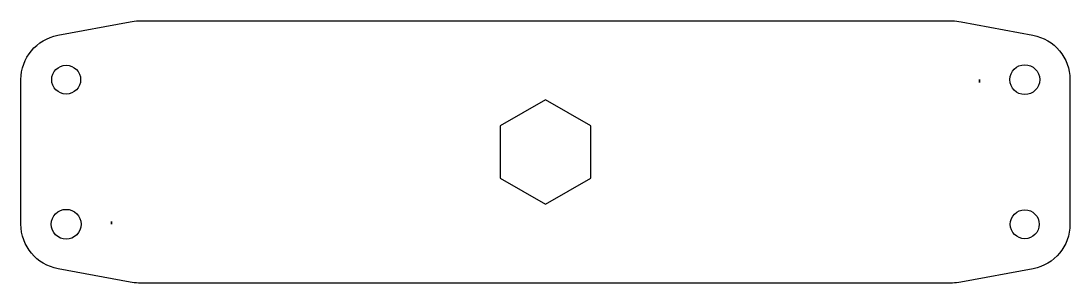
# Model space of a CAD drawing. Header units: millimetres. Extents: x 43 to 159, y -66 to -37.
import ezdxf

# ---------------------------------------------------------------- set-up
doc = ezdxf.new("R2010")
doc.units = ezdxf.units.MM
doc.layers.get('0').update_dxf_attribs({"linetype": 'CONTINUOUS'})

msp = doc.modelspace()

# ---------------------------------------------------------------- linework, layer by layer
for points in [[(55.47, -36.87, -0.04637), (56.39, -36.78), (146.39, -36.78, -0.047771), (147.34, -36.88), (155.29, -38.37, -0.362492), (159.39, -43.28), (159.39, -59.28, -0.360911), (155.32, -64.2), (147.32, -65.7, -0.04637), (146.39, -65.78), (56.39, -65.78, -0.047771), (55.45, -65.69), (47.5, -64.2, -0.362492), (43.39, -59.28), (43.39, -43.28, -0.360911), (47.47, -38.37)], [(149.4, -43.57, -0.001162), (149.39, -43.59), (149.39, -43.28, 0.01445)], [(53.39, -58.99, -0.001162), (53.39, -58.98), (53.39, -59.28, 0.01445)]]:
    msp.add_lwpolyline(points, format="xyb", close=True)
msp.add_lwpolyline([(96.39, -54.17), (101.39, -57.06), (106.39, -54.17), (106.39, -48.4), (101.39, -45.51), (96.39, -48.4)], close=True)
for centre, radius in [((48.39, -43.28), 1.6), ((154.39, -43.28), 1.65), ((48.39, -59.28), 1.65), ((154.39, -59.28), 1.6)]:
    msp.add_circle(centre, radius)

doc.saveas('drawing.dxf')
